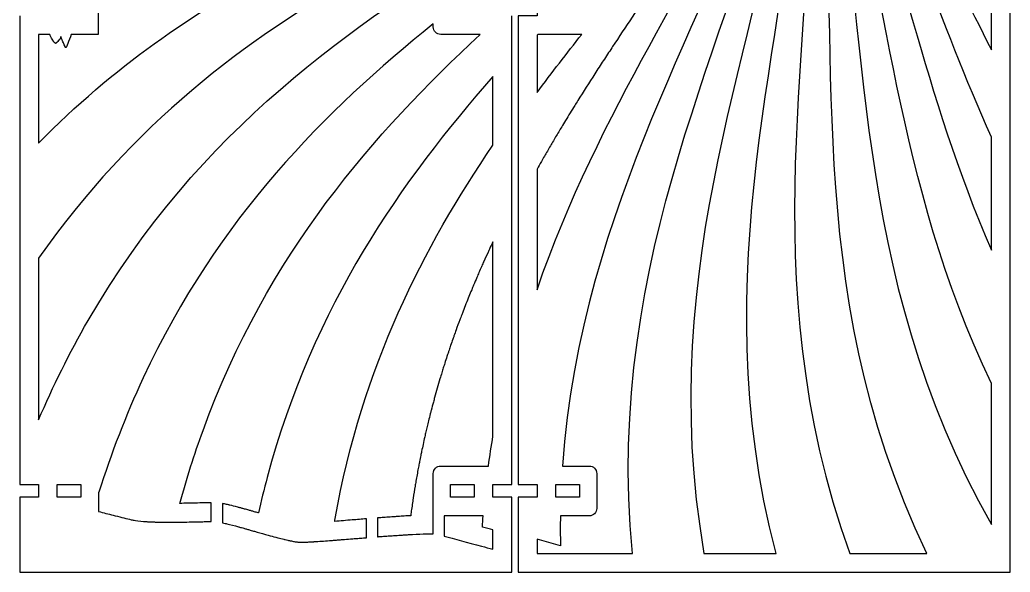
# Model space of a CAD drawing. Extents: x 4 to 534, y -346 to -4.
# Drawn here: x 270 to 534.3, y -304 to -156.8 of the extents above; entities that cross this region are included whole.
import ezdxf

# ---------------------------------------------------------------- set-up
doc = ezdxf.new("R2010")
doc.units = 0
doc.header["$MEASUREMENT"] = 0
doc.layers.add('LAYER_1', color=7, linetype='CONTINUOUS')

msp = doc.modelspace()

# ---------------------------------------------------------------- linework, layer by layer
at = {"layer": 'LAYER_1'}
for points in [[(403.04, -4), (403.04, -23.9), (408.04, -23.9), (408.04, -27.3), (403.04, -27.3), (403.04, -152.25), (408.04, -152.25), (408.04, -155.65), (403.04, -155.65), (403.04, -280.6), (408.04, -280.6), (408.04, -284), (403.04, -284), (403.04, -304), (534.29, -304), (534.29, -4), (403.04, -4)], [(270.03, -155.65), (270.03, -280.6), (275.03, -280.6), (275.03, -284), (270.03, -284), (270.03, -304), (401.28, -304), (401.28, -284), (396.28, -284), (396.28, -280.6), (401.28, -280.6), (401.28, -155.65)], [(286.33, -284), (280.03, -284), (280.03, -280.6), (286.33, -280.6), (286.33, -284)], [(384.98, -284), (384.98, -280.6), (391.28, -280.6), (391.28, -284), (384.98, -284)], [(419.34, -280.6), (419.34, -284), (413.04, -284), (413.04, -280.6), (419.34, -280.6)]]:
    msp.add_lwpolyline(points, dxfattribs=at)
for points, knots in [([(529.29, -164.79), (529.29, -164.78), (529.29, -164.78), (529.29, -164.78), (517.3, -141.26), (507.63, -119.19), (496.15, -101.83), (496.39, -101.61), (496.62, -101.39), (496.85, -101.17), (496.98, -101.04), (497.11, -100.91), (497.23, -100.78), (497.41, -100.6), (497.59, -100.42), (497.76, -100.24), (497.89, -100.1), (498.03, -99.96), (498.16, -99.82), (498.2, -99.78), (498.23, -99.74), (498.27, -99.69), (508.84, -113), (518.49, -129.53), (529.29, -147.32), (529.29, -147.33), (529.29, -147.33), (529.29, -147.33), (529.29, -147.33), (529.29, -164.79), (529.29, -164.79)], [0, 0, 0, 0, 1, 1, 1, 2, 2, 2, 3, 3, 3, 4, 4, 4, 5, 5, 5, 6, 6, 6, 7, 7, 7, 8, 8, 8, 9, 9, 9, 10, 10, 10, 10]), ([(529.29, -218.17), (529.29, -218.17), (529.29, -218.17), (529.29, -218.16), (511.06, -176.36), (504.43, -135.59), (491.38, -105.52), (491.57, -105.39), (491.76, -105.26), (491.96, -105.14), (492.35, -104.87), (492.73, -104.6), (493.11, -104.32), (493.26, -104.21), (493.42, -104.1), (493.56, -103.99), (493.56, -103.99), (493.7, -103.88), (493.7, -103.88), (493.7, -103.88), (493.84, -103.78), (493.84, -103.78), (506.25, -126.66), (515.21, -156.62), (529.29, -188.04), (529.29, -188.04), (529.29, -188.04), (529.29, -188.05), (529.29, -188.05), (529.29, -218.17), (529.29, -218.17)], [0, 0, 0, 0, 1, 1, 1, 2, 2, 2, 3, 3, 3, 4, 4, 4, 5, 5, 5, 6, 6, 6, 7, 7, 7, 8, 8, 8, 9, 9, 9, 10, 10, 10, 10]), ([(529.29, -291.33), (529.29, -291.33), (529.29, -291.33), (529.29, -291.33), (490.69, -223.51), (497.35, -155.56), (486.04, -108.32), (486.31, -108.2), (486.59, -108.08), (486.86, -107.96), (487.04, -107.88), (487.23, -107.79), (487.41, -107.71), (487.81, -107.52), (488.22, -107.32), (488.61, -107.11), (488.67, -107.09), (488.72, -107.06), (488.77, -107.03), (501.63, -145.53), (503.24, -199.51), (529.29, -253.66), (529.29, -253.67), (529.29, -253.67), (529.29, -253.67), (529.29, -253.67), (529.29, -291.33), (529.29, -291.33)], [0, 0, 0, 0, 1, 1, 1, 2, 2, 2, 3, 3, 3, 4, 4, 4, 5, 5, 5, 6, 6, 6, 7, 7, 7, 8, 8, 8, 9, 9, 9, 9]), ([(408.04, -196.57), (408.42, -195.89), (408.81, -195.21), (409.2, -194.52), (409.46, -194.06), (409.73, -193.59), (409.99, -193.13), (410.26, -192.67), (410.52, -192.21), (410.79, -191.74), (411.06, -191.28), (411.32, -190.82), (411.59, -190.37), (411.86, -189.91), (412.13, -189.45), (412.4, -188.99), (412.66, -188.54), (412.93, -188.08), (413.2, -187.63), (413.47, -187.18), (413.74, -186.72), (414.02, -186.27), (414.28, -185.82), (414.56, -185.37), (414.83, -184.92), (414.83, -184.92), (415.64, -183.58), (415.64, -183.58), (416.46, -182.24), (417.28, -180.91), (418.1, -179.59), (418.37, -179.15), (418.64, -178.71), (418.92, -178.27), (420.43, -175.87), (421.94, -173.49), (423.45, -171.15), (423.83, -170.56), (424.21, -169.98), (424.59, -169.4), (424.96, -168.81), (425.34, -168.23), (425.72, -167.65), (426.48, -166.5), (427.23, -165.35), (427.99, -164.21), (428.26, -163.79), (428.53, -163.38), (428.81, -162.96), (430.58, -160.29), (432.33, -157.66), (434.08, -155.06), (434.63, -154.23), (435.19, -153.39), (435.75, -152.57), (441.75, -143.61), (447.51, -135.07), (452.61, -126.78), (452.84, -126.41), (453.07, -126.04), (453.29, -125.68), (454.05, -124.45), (454.78, -123.22), (455.5, -122), (456, -121.16), (456.49, -120.32), (456.97, -119.49), (457.33, -118.87), (457.68, -118.25), (458.03, -117.63), (458.13, -117.45), (458.23, -117.27), (458.33, -117.09), (458.64, -116.54), (458.94, -116), (459.23, -115.46), (459.53, -114.93), (459.81, -114.39), (460.1, -113.87), (460.45, -113.22), (460.79, -112.57), (461.12, -111.93), (461.23, -111.73), (461.33, -111.52), (461.44, -111.32), (461.77, -110.68), (462.09, -110.04), (462.41, -109.41), (462.41, -109.41), (462.55, -109.45), (462.55, -109.45), (462.74, -109.51), (462.94, -109.57), (463.13, -109.62), (463.37, -109.69), (463.6, -109.76), (463.84, -109.82), (464.05, -109.88), (464.25, -109.93), (464.46, -109.98), (464.6, -110.01), (464.74, -110.04), (464.88, -110.08), (464.97, -110.1), (465.07, -110.12), (465.16, -110.14), (465.21, -110.15), (465.27, -110.17), (465.33, -110.18), (452.18, -143.5), (424.55, -180.45), (408.04, -228.73), (408.04, -228.73), (408.04, -196.57), (408.04, -196.57)], [0, 0, 0, 0, 1, 1, 1, 2, 2, 2, 3, 3, 3, 4, 4, 4, 5, 5, 5, 6, 6, 6, 7, 7, 7, 8, 8, 8, 9, 9, 9, 10, 10, 10, 11, 11, 11, 12, 12, 12, 13, 13, 13, 14, 14, 14, 15, 15, 15, 16, 16, 16, 17, 17, 17, 18, 18, 18, 19, 19, 19, 20, 20, 20, 21, 21, 21, 22, 22, 22, 23, 23, 23, 24, 24, 24, 25, 25, 25, 26, 26, 26, 27, 27, 27, 28, 28, 28, 29, 29, 29, 30, 30, 30, 31, 31, 31, 32, 32, 32, 33, 33, 33, 34, 34, 34, 35, 35, 35, 36, 36, 36, 37, 37, 37, 38, 38, 38, 38]), ([(408.04, -299), (408.04, -299), (408.04, -295.17), (408.04, -295.17), (408.04, -295.17), (414.29, -296.94), (414.29, -296.94), (414.24, -294.27), (414.23, -291.62), (414.27, -289), (414.27, -289), (421.99, -289), (421.99, -289), (423.1, -289), (423.99, -288.1), (423.99, -287), (423.99, -287), (423.99, -277.7), (423.99, -277.7), (423.99, -276.6), (423.1, -275.7), (421.99, -275.7), (421.99, -275.7), (414.83, -275.7), (414.83, -275.7), (419.85, -205.51), (455.38, -154.19), (468.3, -110.69), (468.51, -110.72), (468.71, -110.74), (468.92, -110.76), (469.15, -110.79), (469.38, -110.81), (469.61, -110.83), (469.78, -110.85), (469.95, -110.86), (470.11, -110.87), (470.25, -110.88), (470.38, -110.89), (470.52, -110.9), (470.57, -110.91), (470.61, -110.91), (470.65, -110.91), (470.81, -110.92), (470.97, -110.93), (471.13, -110.93), (471.16, -110.93), (471.19, -110.94), (471.22, -110.94), (471.25, -110.94), (471.28, -110.94), (471.31, -110.94), (461.43, -159.33), (425.67, -219.27), (433.51, -299), (433.51, -299), (408.04, -299), (408.04, -299)], [0, 0, 0, 0, 1, 1, 1, 2, 2, 2, 3, 3, 3, 4, 4, 4, 5, 5, 5, 6, 6, 6, 7, 7, 7, 8, 8, 8, 9, 9, 9, 10, 10, 10, 11, 11, 11, 12, 12, 12, 13, 13, 13, 14, 14, 14, 15, 15, 15, 16, 16, 16, 17, 17, 17, 18, 18, 18, 19, 19, 19, 19]), ([(452.59, -299), (438.96, -221.46), (468.76, -159.47), (474.32, -110.93), (474.58, -110.92), (474.83, -110.91), (475.08, -110.89), (475.31, -110.88), (475.54, -110.86), (475.77, -110.84), (475.81, -110.84), (475.85, -110.83), (475.9, -110.83), (476.11, -110.81), (476.32, -110.79), (476.53, -110.76), (476.74, -110.74), (476.94, -110.72), (477.15, -110.69), (477.21, -110.68), (477.27, -110.67), (477.33, -110.67), (476.02, -159.3), (451.93, -223.34), (471.83, -299), (471.83, -299), (452.59, -299), (452.59, -299)], [0, 0, 0, 0, 1, 1, 1, 2, 2, 2, 3, 3, 3, 4, 4, 4, 5, 5, 5, 6, 6, 6, 7, 7, 7, 8, 8, 8, 9, 9, 9, 9]), ([(491.51, -299), (464.69, -225.05), (483.24, -158.87), (480.29, -110.14), (480.54, -110.09), (480.78, -110.03), (481.02, -109.97), (481.22, -109.92), (481.41, -109.87), (481.61, -109.82), (481.84, -109.76), (482.09, -109.69), (482.32, -109.62), (482.5, -109.57), (482.67, -109.52), (482.84, -109.47), (482.91, -109.45), (482.97, -109.43), (483.04, -109.41), (483.09, -109.39), (483.15, -109.37), (483.21, -109.35), (490.48, -158.2), (477.38, -226.75), (512.01, -299), (512.01, -299), (491.51, -299), (491.51, -299)], [0, 0, 0, 0, 1, 1, 1, 2, 2, 2, 3, 3, 3, 4, 4, 4, 5, 5, 5, 6, 6, 6, 7, 7, 7, 8, 8, 8, 9, 9, 9, 9]), ([(396.28, -135.25), (359.45, -157.73), (317.85, -185.67), (288.26, -236.92), (283.24, -245.61), (278.86, -254.47), (275.03, -263.42), (275.03, -263.42), (275.03, -220.3), (275.03, -220.3), (300.1, -184.52), (330.59, -161.98), (360.38, -144.91), (360.38, -144.91), (359, -144.72), (359, -144.72), (359, -144.72), (356.78, -145.35), (356.78, -145.35), (356.78, -145.35), (354.37, -145.01), (354.37, -145.01), (354.37, -145.01), (354.34, -145.21), (354.34, -145.21), (354.34, -145.21), (349.77, -144.02), (349.77, -144.02), (349.77, -144.02), (355.27, -140.71), (355.27, -140.71), (355.28, -140.72), (355.28, -140.72), (355.29, -140.72), (355.35, -140.76), (355.42, -140.8), (355.5, -140.83), (355.57, -140.87), (355.65, -140.91), (355.73, -140.94), (355.73, -140.94), (357.88, -138.96), (357.19, -138.21), (357.35, -138.37), (358.64, -139.64), (359.26, -139.71), (359.26, -139.71), (360.76, -138.73), (360.63, -138.13), (360.63, -138.13), (361.71, -139.13), (361.71, -139.13), (361.71, -139.13), (363.14, -136.42), (362.48, -135.88), (362.6, -135.93), (363.56, -136.39), (364.03, -136.63), (364.03, -136.63), (365.12, -134.68), (365.52, -135.05), (365.91, -135.42), (366.19, -137.05), (366.17, -137.82), (366.17, -137.82), (368.43, -136.81), (368.46, -135.98), (368.48, -135.22), (368.98, -137.21), (368.89, -137.82), (369.07, -137.36), (369.65, -135.84), (369.93, -134.35), (369.93, -134.35), (369.93, -134.35), (369.93, -134.35), (369.93, -134.35), (369.93, -134.35), (369.93, -134.35), (369.93, -134.35), (375, -131.84), (375, -131.84), (375.21, -133.61), (374.88, -135.5), (374.38, -137.22), (381.82, -133.29), (389.15, -129.63), (396.28, -126.12), (396.28, -126.12), (396.28, -135.25), (396.28, -135.25)], [0, 0, 0, 0, 1, 1, 1, 2, 2, 2, 3, 3, 3, 4, 4, 4, 5, 5, 5, 6, 6, 6, 7, 7, 7, 8, 8, 8, 9, 9, 9, 10, 10, 10, 11, 11, 11, 12, 12, 12, 13, 13, 13, 14, 14, 14, 15, 15, 15, 16, 16, 16, 17, 17, 17, 18, 18, 18, 19, 19, 19, 20, 20, 20, 21, 21, 21, 22, 22, 22, 23, 23, 23, 24, 24, 24, 25, 25, 25, 26, 26, 26, 27, 27, 27, 28, 28, 28, 29, 29, 29, 30, 30, 30, 30]), ([(320.74, -128.87), (321.21, -129.55), (321.73, -130.14), (322.14, -130.16), (323.07, -130.18), (322.37, -127.62), (323.01, -128.48), (323.64, -129.34), (323.44, -131.48), (323.94, -131.47), (324.43, -131.45), (325.55, -130.64), (325.55, -130.64), (325.55, -130.64), (325.09, -133.12), (325.67, -132.45), (326.25, -131.77), (326.73, -131.2), (327.17, -131.35), (327.45, -131.44), (327.22, -132.94), (327.19, -133.85), (327.17, -134.4), (327.22, -134.73), (327.5, -134.41), (328.24, -133.56), (328.9, -133.71), (329.34, -133.53), (329.77, -133.35), (329.42, -135.88), (330.22, -135.41), (331.03, -134.95), (331.86, -133.6), (331.85, -133.32), (331.84, -133.05), (333.14, -132.51), (333.17, -134.71), (333.19, -136.9), (334.87, -136.4), (335.31, -134.85), (335.75, -133.3), (335.33, -136.94), (336.83, -137.38), (336.83, -137.38), (338.63, -135.61), (338.26, -134.47), (337.89, -133.33), (339.8, -136.01), (340.51, -136.09), (340.51, -136.09), (342.45, -133.39), (342.42, -132.4), (342.42, -132.4), (344.35, -134.15), (344.26, -134.75), (344.26, -134.75), (346.13, -133.53), (346.7, -133.84), (346.7, -133.84), (347.27, -136.08), (347.9, -136.82), (347.9, -136.82), (348.61, -136.74), (348.87, -136.24), (348.87, -136.24), (349.13, -136.83), (349.54, -137.5), (349.98, -138.22), (350.59, -139.02), (351.23, -139.28), (351.23, -139.28), (351.55, -137.52), (353.03, -137.46), (353.03, -137.46), (353.03, -137.47), (353.03, -137.48), (353.05, -137.56), (353.14, -137.91), (353.34, -138.37), (353.34, -138.37), (346.91, -142.24), (346.91, -142.24), (346.83, -142.15), (346.75, -142.07), (346.67, -141.99), (346.67, -141.99), (345.8, -142.09), (345.8, -142.09), (345.8, -142.09), (344.51, -140.55), (344.51, -140.55), (344.51, -140.55), (339.47, -143.56), (339.47, -143.56), (339.47, -143.56), (337.95, -143.35), (337.95, -143.35), (316.49, -154.7), (294.94, -169.26), (275.03, -189.65), (275.03, -189.65), (275.03, -160.65), (275.03, -160.65), (275.03, -160.65), (278.01, -160.65), (278.01, -160.65), (278.22, -161.08), (278.45, -161.53), (278.68, -161.92), (278.76, -162.07), (278.85, -162.21), (278.93, -162.34), (278.95, -162.38), (278.98, -162.42), (279.01, -162.46), (279.04, -162.5), (279.06, -162.53), (279.09, -162.57), (279.12, -162.61), (279.14, -162.64), (279.17, -162.68), (279.22, -162.74), (279.27, -162.8), (279.31, -162.85), (279.36, -162.89), (279.4, -162.93), (279.43, -162.96), (279.47, -162.98), (279.5, -163), (279.53, -163.01), (279.54, -163.02), (279.55, -163.03), (279.56, -163.03), (279.61, -163.04), (279.65, -163.03), (279.68, -163.01), (279.68, -163.01), (279.71, -162.98), (279.77, -162.93), (279.78, -162.92), (279.79, -162.91), (279.8, -162.89), (279.83, -162.87), (279.85, -162.84), (279.88, -162.82), (279.9, -162.79), (279.93, -162.77), (279.95, -162.75), (280, -162.7), (280.04, -162.65), (280.09, -162.61), (280.11, -162.58), (280.13, -162.56), (280.15, -162.54), (280.29, -162.39), (280.44, -162.22), (280.58, -162.05), (280.61, -162.01), (280.64, -161.96), (280.67, -161.92), (280.7, -161.88), (280.73, -161.84), (280.76, -161.79), (280.88, -161.61), (280.96, -161.44), (280.96, -161.31), (280.96, -161.29), (280.96, -161.27), (280.96, -161.25), (280.95, -161.24), (280.95, -161.23), (280.94, -161.21), (280.94, -161.22), (280.95, -161.23), (280.96, -161.25), (280.96, -161.25), (280.96, -161.25), (280.96, -161.25), (280.96, -161.25), (280.96, -161.26), (280.96, -161.26), (280.99, -161.32), (281.03, -161.43), (281.1, -161.58), (281.11, -161.62), (281.13, -161.66), (281.15, -161.7), (281.16, -161.73), (281.18, -161.77), (281.19, -161.8), (281.21, -161.84), (281.22, -161.88), (281.24, -161.91), (281.28, -162), (281.32, -162.09), (281.36, -162.19), (281.41, -162.32), (281.47, -162.45), (281.53, -162.58), (281.69, -162.96), (281.86, -163.35), (282, -163.65), (282.03, -163.71), (282.05, -163.77), (282.08, -163.82), (282.17, -164.02), (282.25, -164.16), (282.29, -164.23), (282.29, -164.23), (283.27, -162.36), (283.69, -160.65), (283.69, -160.65), (290.97, -160.65), (290.97, -160.65), (290.97, -160.65), (290.97, -147.35), (290.97, -147.35), (290.97, -147.35), (285.24, -147.35), (285.24, -147.35), (285.24, -147.35), (290.05, -144.44), (290.05, -144.44), (291.65, -145.4), (292.66, -146.94), (292.97, -148.49), (293.56, -149.27), (294.05, -150.22), (294.44, -151.16), (303.6, -145.43), (312.83, -140.51), (322.05, -136.2), (322, -136.16), (321.97, -136.12), (321.93, -136.08), (321.31, -135.83), (320.66, -135.43), (320.1, -134.77), (320.03, -134.74), (319.95, -134.71), (319.88, -134.68), (319.88, -134.68), (319.51, -135.21), (319.51, -135.21), (319.51, -135.21), (315.94, -133.58), (315.94, -133.58), (315.89, -133.58), (315.84, -133.58), (315.79, -133.58), (315.05, -133.58), (314.35, -133.44), (313.69, -133.15), (313.69, -133.15), (320.74, -128.87), (320.74, -128.87)], [0, 0, 0, 0, 1, 1, 1, 2, 2, 2, 3, 3, 3, 4, 4, 4, 5, 5, 5, 6, 6, 6, 7, 7, 7, 8, 8, 8, 9, 9, 9, 10, 10, 10, 11, 11, 11, 12, 12, 12, 13, 13, 13, 14, 14, 14, 15, 15, 15, 16, 16, 16, 17, 17, 17, 18, 18, 18, 19, 19, 19, 20, 20, 20, 21, 21, 21, 22, 22, 22, 23, 23, 23, 24, 24, 24, 25, 25, 25, 26, 26, 26, 27, 27, 27, 28, 28, 28, 29, 29, 29, 30, 30, 30, 31, 31, 31, 32, 32, 32, 33, 33, 33, 34, 34, 34, 35, 35, 35, 36, 36, 36, 37, 37, 37, 38, 38, 38, 39, 39, 39, 40, 40, 40, 41, 41, 41, 42, 42, 42, 43, 43, 43, 44, 44, 44, 45, 45, 45, 46, 46, 46, 47, 47, 47, 48, 48, 48, 49, 49, 49, 50, 50, 50, 51, 51, 51, 52, 52, 52, 53, 53, 53, 54, 54, 54, 55, 55, 55, 56, 56, 56, 57, 57, 57, 58, 58, 58, 59, 59, 59, 60, 60, 60, 61, 61, 61, 62, 62, 62, 63, 63, 63, 64, 64, 64, 65, 65, 65, 66, 66, 66, 67, 67, 67, 68, 68, 68, 69, 69, 69, 70, 70, 70, 71, 71, 71, 72, 72, 72, 73, 73, 73, 74, 74, 74, 75, 75, 75, 76, 76, 76, 77, 77, 77, 78, 78, 78, 79, 79, 79, 80, 80, 80, 81, 81, 81, 82, 82, 82, 83, 83, 83, 84, 84, 84, 85, 85, 85, 85]), ([(321.12, -290.51), (320.87, -290.51), (320.59, -290.52), (320.3, -290.52), (320.09, -290.52), (319.86, -290.52), (319.62, -290.53), (319.49, -290.53), (319.35, -290.53), (319.22, -290.53), (319.22, -290.53), (319.19, -290.53), (319.19, -290.53), (319, -290.54), (318.79, -290.54), (318.59, -290.54), (318.26, -290.55), (317.92, -290.56), (317.57, -290.56), (317.29, -290.57), (316.99, -290.58), (316.7, -290.58), (316.4, -290.59), (316.09, -290.6), (315.78, -290.6), (315.03, -290.62), (314.25, -290.64), (313.45, -290.65), (313.19, -290.65), (312.92, -290.65), (312.66, -290.66), (312.66, -290.66), (312.63, -290.66), (312.63, -290.66), (312.44, -290.66), (312.25, -290.66), (312.06, -290.66), (311.85, -290.67), (311.64, -290.67), (311.43, -290.67), (310.9, -290.67), (310.36, -290.68), (309.82, -290.68), (309.6, -290.68), (309.38, -290.68), (309.15, -290.67), (308.93, -290.67), (308.71, -290.67), (308.49, -290.67), (308.14, -290.67), (307.8, -290.67), (307.46, -290.66), (307.16, -290.65), (306.86, -290.65), (306.57, -290.64), (306.44, -290.64), (306.31, -290.64), (306.18, -290.63), (306.07, -290.62), (305.95, -290.62), (305.84, -290.62), (305.78, -290.62), (305.71, -290.61), (305.65, -290.61), (305.36, -290.6), (305.08, -290.59), (304.8, -290.58), (304.78, -290.58), (304.76, -290.58), (304.74, -290.57), (304.59, -290.57), (304.44, -290.56), (304.3, -290.55), (304.16, -290.54), (304.03, -290.54), (303.9, -290.53), (302.77, -290.46), (301.75, -290.36), (300.88, -290.22), (300.66, -290.19), (300.45, -290.15), (300.25, -290.11), (300.08, -290.08), (299.92, -290.04), (299.78, -290.01), (298.63, -289.73), (297.13, -289.36), (295.5, -288.95), (295.32, -288.9), (295.13, -288.85), (294.94, -288.8), (294.31, -288.65), (293.67, -288.48), (293.02, -288.32), (292.36, -288.15), (291.69, -287.98), (291.03, -287.81), (291.01, -287.81), (291, -287.8), (290.98, -287.8), (290.98, -287.8), (290.98, -282.63), (290.98, -282.63), (291.03, -282.65), (291.09, -282.66), (291.14, -282.68), (294.37, -272.45), (298.27, -262.28), (302.95, -252.23), (322.92, -209.4), (351.81, -180.72), (380.33, -157.86), (380.33, -157.86), (380.33, -158.65), (380.33, -158.65), (380.33, -159.75), (381.23, -160.65), (382.33, -160.65), (382.33, -160.65), (392.87, -160.65), (392.87, -160.65), (364.79, -186.76), (336.11, -218.94), (318.91, -266.21), (316.56, -272.67), (314.51, -279.16), (312.74, -285.66), (314.17, -285.64), (315.56, -285.61), (316.84, -285.58), (318.52, -285.55), (319.96, -285.51), (321.08, -285.51), (321.08, -285.51), (321.12, -285.51), (321.12, -285.51), (321.12, -285.51), (321.12, -290.51), (321.12, -290.51)], [0, 0, 0, 0, 1, 1, 1, 2, 2, 2, 3, 3, 3, 4, 4, 4, 5, 5, 5, 6, 6, 6, 7, 7, 7, 8, 8, 8, 9, 9, 9, 10, 10, 10, 11, 11, 11, 12, 12, 12, 13, 13, 13, 14, 14, 14, 15, 15, 15, 16, 16, 16, 17, 17, 17, 18, 18, 18, 19, 19, 19, 20, 20, 20, 21, 21, 21, 22, 22, 22, 23, 23, 23, 24, 24, 24, 25, 25, 25, 26, 26, 26, 27, 27, 27, 28, 28, 28, 29, 29, 29, 30, 30, 30, 31, 31, 31, 32, 32, 32, 33, 33, 33, 34, 34, 34, 35, 35, 35, 36, 36, 36, 37, 37, 37, 38, 38, 38, 39, 39, 39, 40, 40, 40, 41, 41, 41, 42, 42, 42, 43, 43, 43, 44, 44, 44, 45, 45, 45, 46, 46, 46, 46]), ([(408.04, -160.84), (408.1, -160.77), (408.16, -160.71), (408.22, -160.65), (408.22, -160.65), (419.97, -160.65), (419.97, -160.65), (416.01, -165.65), (412.01, -170.8), (408.04, -176.14), (408.04, -176.14), (408.04, -160.84), (408.04, -160.84)], [0, 0, 0, 0, 1, 1, 1, 2, 2, 2, 3, 3, 3, 4, 4, 4, 4]), ([(396.28, -190.15), (377.83, -217.19), (361.34, -249.15), (354.18, -289.73), (354.14, -289.97), (354.1, -290.21), (354.05, -290.46), (355.57, -290.34), (357.17, -290.21), (358.75, -290.08), (360, -289.98), (361.26, -289.88), (362.51, -289.78), (362.51, -289.78), (362.51, -294.8), (362.51, -294.8), (361.97, -294.84), (361.43, -294.88), (360.89, -294.93), (360.67, -294.94), (360.45, -294.96), (360.22, -294.98), (359.78, -295.01), (359.34, -295.05), (358.9, -295.08), (358.68, -295.1), (358.46, -295.12), (358.24, -295.14), (357.53, -295.2), (356.82, -295.25), (356.14, -295.31), (355.77, -295.33), (355.41, -295.36), (355.05, -295.39), (354.98, -295.4), (354.9, -295.4), (354.83, -295.41), (354.46, -295.44), (354.1, -295.47), (353.74, -295.49), (353.57, -295.51), (353.4, -295.52), (353.24, -295.53), (351.72, -295.65), (350.33, -295.75), (349.11, -295.83), (348.99, -295.84), (348.88, -295.85), (348.77, -295.85), (348.66, -295.86), (348.54, -295.87), (348.44, -295.87), (348.33, -295.88), (348.22, -295.89), (348.12, -295.89), (347.86, -295.91), (347.62, -295.92), (347.39, -295.93), (347.3, -295.94), (347.22, -295.94), (347.13, -295.95), (346.95, -295.96), (346.78, -295.97), (346.61, -295.97), (346.54, -295.98), (346.48, -295.98), (346.42, -295.98), (346.32, -295.98), (346.22, -295.99), (346.13, -295.99), (346.05, -295.99), (345.97, -296), (345.9, -296), (345.42, -296.02), (345.03, -296.02), (344.75, -296), (344.7, -296), (344.64, -296), (344.59, -295.99), (344.53, -295.99), (344.47, -295.99), (344.4, -295.98), (344.27, -295.97), (344.13, -295.96), (343.99, -295.93), (343.84, -295.92), (343.69, -295.9), (343.52, -295.87), (343.2, -295.82), (342.85, -295.75), (342.48, -295.68), (342.38, -295.66), (342.27, -295.64), (342.16, -295.61), (342.06, -295.59), (341.95, -295.57), (341.85, -295.55), (341.74, -295.53), (341.64, -295.5), (341.53, -295.48), (341.31, -295.43), (341.09, -295.38), (340.86, -295.32), (340.74, -295.3), (340.61, -295.26), (340.48, -295.23), (339.97, -295.11), (339.44, -294.98), (338.9, -294.83), (338.72, -294.79), (338.54, -294.74), (338.36, -294.69), (337.68, -294.52), (336.98, -294.32), (336.26, -294.12), (336.03, -294.06), (335.79, -293.99), (335.55, -293.93), (334.59, -293.66), (333.62, -293.38), (332.65, -293.11), (332.27, -293), (331.88, -292.89), (331.49, -292.78), (331.2, -292.7), (330.92, -292.61), (330.64, -292.53), (330.35, -292.46), (330.07, -292.37), (329.8, -292.3), (329.4, -292.18), (329, -292.07), (328.62, -291.97), (328.55, -291.95), (328.47, -291.93), (328.4, -291.91), (327.26, -291.59), (326.21, -291.31), (325.28, -291.08), (325.13, -291.05), (324.99, -291.02), (324.85, -290.98), (324.59, -290.92), (324.35, -290.87), (324.12, -290.82), (324.12, -290.82), (324.12, -285.72), (324.12, -285.72), (324.21, -285.74), (324.3, -285.76), (324.39, -285.77), (324.48, -285.79), (324.57, -285.81), (324.65, -285.82), (325.01, -285.89), (325.38, -285.97), (325.79, -286.07), (325.88, -286.09), (325.97, -286.11), (326.07, -286.13), (326.71, -286.28), (327.41, -286.46), (328.18, -286.67), (328.31, -286.7), (328.44, -286.73), (328.57, -286.77), (328.83, -286.84), (329.1, -286.91), (329.37, -286.99), (329.65, -287.07), (329.93, -287.14), (330.23, -287.22), (330.45, -287.29), (330.68, -287.35), (330.9, -287.41), (331.19, -287.5), (331.48, -287.58), (331.78, -287.66), (332.04, -287.74), (332.31, -287.81), (332.58, -287.89), (332.92, -287.98), (333.27, -288.08), (333.62, -288.18), (333.65, -288.19), (333.68, -288.2), (333.71, -288.21), (334.42, -285.05), (335.19, -281.9), (336.03, -278.74), (348.34, -232.82), (372.02, -199.44), (396.28, -171.88), (396.28, -171.88), (396.28, -190.15), (396.28, -190.15)], [0, 0, 0, 0, 1, 1, 1, 2, 2, 2, 3, 3, 3, 4, 4, 4, 5, 5, 5, 6, 6, 6, 7, 7, 7, 8, 8, 8, 9, 9, 9, 10, 10, 10, 11, 11, 11, 12, 12, 12, 13, 13, 13, 14, 14, 14, 15, 15, 15, 16, 16, 16, 17, 17, 17, 18, 18, 18, 19, 19, 19, 20, 20, 20, 21, 21, 21, 22, 22, 22, 23, 23, 23, 24, 24, 24, 25, 25, 25, 26, 26, 26, 27, 27, 27, 28, 28, 28, 29, 29, 29, 30, 30, 30, 31, 31, 31, 32, 32, 32, 33, 33, 33, 34, 34, 34, 35, 35, 35, 36, 36, 36, 37, 37, 37, 38, 38, 38, 39, 39, 39, 40, 40, 40, 41, 41, 41, 42, 42, 42, 43, 43, 43, 44, 44, 44, 45, 45, 45, 46, 46, 46, 47, 47, 47, 48, 48, 48, 49, 49, 49, 50, 50, 50, 51, 51, 51, 52, 52, 52, 53, 53, 53, 54, 54, 54, 55, 55, 55, 56, 56, 56, 57, 57, 57, 58, 58, 58, 59, 59, 59, 60, 60, 60, 61, 61, 61, 62, 62, 62, 63, 63, 63, 64, 64, 64, 65, 65, 65, 65]), ([(396.28, -267.73), (395.83, -270.35), (395.43, -273.01), (395.06, -275.7), (395.06, -275.7), (382.33, -275.7), (382.33, -275.7), (381.23, -275.7), (380.33, -276.6), (380.33, -277.7), (380.33, -277.7), (380.33, -293.81), (380.33, -293.81), (379, -293.73), (376.64, -293.81), (373.73, -293.98), (373.55, -294), (373.37, -294.01), (373.19, -294.02), (372.83, -294.04), (372.47, -294.06), (372.1, -294.09), (371.51, -294.12), (370.89, -294.17), (370.26, -294.21), (369.89, -294.23), (369.52, -294.26), (369.14, -294.29), (368.6, -294.33), (368.06, -294.37), (367.51, -294.41), (366.96, -294.45), (366.4, -294.5), (365.84, -294.53), (365.73, -294.54), (365.63, -294.55), (365.52, -294.56), (365.52, -294.56), (365.51, -294.56), (365.51, -294.56), (365.51, -294.56), (365.51, -289.55), (365.51, -289.55), (365.67, -289.53), (365.82, -289.52), (365.98, -289.51), (366.46, -289.47), (366.93, -289.44), (367.4, -289.4), (367.41, -289.4), (367.43, -289.4), (367.44, -289.4), (367.47, -289.4), (367.51, -289.4), (367.54, -289.39), (368.15, -289.35), (368.74, -289.31), (369.33, -289.26), (369.61, -289.25), (369.88, -289.22), (370.16, -289.21), (370.35, -289.19), (370.53, -289.18), (370.71, -289.17), (370.89, -289.16), (371.08, -289.14), (371.26, -289.13), (371.27, -289.13), (371.28, -289.13), (371.3, -289.13), (371.6, -289.11), (371.9, -289.09), (372.2, -289.07), (372.48, -289.05), (372.75, -289.03), (373.02, -289.02), (373.04, -289.02), (373.05, -289.02), (373.07, -289.02), (373.28, -289), (373.48, -288.99), (373.68, -288.98), (373.73, -288.98), (373.77, -288.97), (373.82, -288.97), (373.99, -288.96), (374.16, -288.95), (374.33, -288.94), (374.35, -288.79), (374.37, -288.64), (374.39, -288.49), (374.46, -287.95), (374.53, -287.41), (374.61, -286.87), (374.7, -286.28), (374.78, -285.69), (374.87, -285.1), (374.91, -284.82), (374.95, -284.54), (375, -284.26), (375.15, -283.2), (375.32, -282.14), (375.5, -281.08), (375.57, -280.64), (375.65, -280.19), (375.73, -279.75), (375.92, -278.6), (376.12, -277.47), (376.34, -276.33), (376.42, -275.89), (376.5, -275.46), (376.59, -275.02), (376.62, -274.85), (376.65, -274.68), (376.69, -274.52), (376.79, -273.96), (376.9, -273.41), (377.02, -272.86), (377.09, -272.5), (377.16, -272.15), (377.24, -271.79), (377.37, -271.17), (377.5, -270.56), (377.63, -269.94), (377.78, -269.27), (377.92, -268.59), (378.08, -267.92), (378.18, -267.47), (378.28, -267.02), (378.39, -266.58), (378.49, -266.1), (378.6, -265.63), (378.72, -265.16), (378.84, -264.67), (378.96, -264.17), (379.08, -263.68), (379.23, -263.04), (379.39, -262.41), (379.56, -261.77), (379.63, -261.47), (379.71, -261.17), (379.79, -260.88), (379.98, -260.13), (380.18, -259.38), (380.38, -258.64), (380.49, -258.23), (380.6, -257.81), (380.72, -257.4), (381.17, -255.74), (381.65, -254.09), (382.14, -252.45), (382.3, -251.9), (382.47, -251.36), (382.63, -250.82), (382.76, -250.4), (382.89, -249.98), (383.02, -249.56), (383.16, -249.14), (383.29, -248.72), (383.42, -248.3), (383.61, -247.71), (383.8, -247.11), (383.99, -246.52), (384.12, -246.14), (384.25, -245.75), (384.38, -245.37), (384.4, -245.29), (384.43, -245.22), (384.45, -245.15), (384.59, -244.71), (384.74, -244.28), (384.89, -243.85), (384.92, -243.75), (384.95, -243.65), (384.99, -243.55), (385.18, -242.99), (385.37, -242.43), (385.57, -241.87), (385.67, -241.59), (385.77, -241.3), (385.87, -241.01), (386.06, -240.48), (386.25, -239.96), (386.44, -239.43), (386.76, -238.54), (387.08, -237.65), (387.42, -236.77), (387.59, -236.31), (387.76, -235.85), (387.94, -235.39), (388.06, -235.08), (388.18, -234.76), (388.3, -234.44), (388.81, -233.12), (389.33, -231.8), (389.86, -230.49), (390.1, -229.89), (390.35, -229.3), (390.6, -228.71), (390.76, -228.29), (390.94, -227.87), (391.11, -227.46), (391.4, -226.78), (391.68, -226.11), (391.97, -225.43), (392.16, -224.99), (392.36, -224.54), (392.55, -224.09), (392.77, -223.59), (392.99, -223.1), (393.21, -222.6), (393.23, -222.54), (393.25, -222.48), (393.28, -222.42), (393.47, -222), (393.66, -221.58), (393.84, -221.17), (394.22, -220.33), (394.6, -219.5), (394.98, -218.67), (395.1, -218.42), (395.22, -218.16), (395.33, -217.91), (395.65, -217.23), (395.96, -216.56), (396.28, -215.9), (396.28, -215.9), (396.28, -267.73), (396.28, -267.73)], [0, 0, 0, 0, 1, 1, 1, 2, 2, 2, 3, 3, 3, 4, 4, 4, 5, 5, 5, 6, 6, 6, 7, 7, 7, 8, 8, 8, 9, 9, 9, 10, 10, 10, 11, 11, 11, 12, 12, 12, 13, 13, 13, 14, 14, 14, 15, 15, 15, 16, 16, 16, 17, 17, 17, 18, 18, 18, 19, 19, 19, 20, 20, 20, 21, 21, 21, 22, 22, 22, 23, 23, 23, 24, 24, 24, 25, 25, 25, 26, 26, 26, 27, 27, 27, 28, 28, 28, 29, 29, 29, 30, 30, 30, 31, 31, 31, 32, 32, 32, 33, 33, 33, 34, 34, 34, 35, 35, 35, 36, 36, 36, 37, 37, 37, 38, 38, 38, 39, 39, 39, 40, 40, 40, 41, 41, 41, 42, 42, 42, 43, 43, 43, 44, 44, 44, 45, 45, 45, 46, 46, 46, 47, 47, 47, 48, 48, 48, 49, 49, 49, 50, 50, 50, 51, 51, 51, 52, 52, 52, 53, 53, 53, 54, 54, 54, 55, 55, 55, 56, 56, 56, 57, 57, 57, 58, 58, 58, 59, 59, 59, 60, 60, 60, 61, 61, 61, 62, 62, 62, 63, 63, 63, 64, 64, 64, 65, 65, 65, 66, 66, 66, 67, 67, 67, 68, 68, 68, 69, 69, 69, 70, 70, 70, 71, 71, 71, 72, 72, 72, 73, 73, 73, 74, 74, 74, 75, 75, 75, 76, 76, 76, 76]), ([(396.28, -297.87), (395.3, -297.62), (394.26, -297.35), (393.19, -297.07), (389.64, -296.12), (385.85, -295.05), (383.29, -294.4), (383.29, -294.4), (383.29, -289), (383.29, -289), (383.29, -289), (393.67, -289), (393.67, -289), (393.59, -289.98), (393.53, -290.97), (393.46, -291.96), (394.39, -292.21), (395.35, -292.47), (396.28, -292.71), (396.28, -292.71), (396.28, -297.87), (396.28, -297.87)], [0, 0, 0, 0, 1, 1, 1, 2, 2, 2, 3, 3, 3, 4, 4, 4, 5, 5, 5, 6, 6, 6, 7, 7, 7, 7])]:
    msp.add_open_spline(points, degree=3, knots=knots, dxfattribs=at)

doc.saveas('drawing.dxf')
